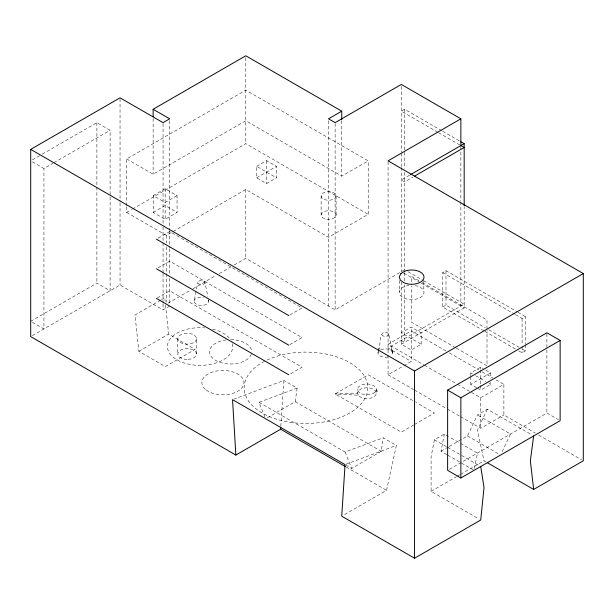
<?xml version="1.0" encoding="UTF-8"?>
<svg xmlns="http://www.w3.org/2000/svg" width="614" height="614" viewBox="0 0 614 614"><rect width="100%" height="100%" fill="white"/><g stroke="black" fill="none" stroke-linecap="round" stroke-linejoin="round"><path stroke-width="0.46" stroke-dasharray="3.07 2.3" d="M280.821 426.339L283.898 380.465L234.318 398.993M267.282 417.812L295.227 401.679L297.13 388.109L283.898 380.465M345.882 465.09L351.668 468.428L381.263 451.351L383.167 437.782L396.398 445.419L386.521 490.34L343.372 515.253M205.068 282.455C204.424 285.333 199.734 285.188 198.046 283.369L197.762 282.555C198.721 279.831 203.15 279.877 204.861 281.849L207.854 296.593M378.485 350.778L378.968 347.992L378.516 350.533M448.458 436.431L444.321 434.044L434.397 439.777L431.089 456.969L431.089 491.353L479.081 519.068M446.808 454.583L441.013 451.236L444.321 434.044M474.453 468.536L477.416 453.147L449.287 436.907M208.468 299.716L208.775 301.274L208.215 302.894C204.715 306.386 198.145 306.378 194.653 302.894L194.093 301.274L197.762 282.555M388.079 356.941C384.748 357.624 380.903 357.179 378.485 354.654L377.932 353.027L378.232 351.469M378.385 350.694C381.171 346.818 377.986 326.732 388.654 333.502L392.607 353.027L391.248 355.337M194.093 301.274L194.653 299.655C196.871 297.253 200.44 296.731 203.541 297.276M187.124 359.413A9.356 5.403 0 0 1 177.768 354.009L178.482 351.945A9.356 5.403 0 0 1 193.748 350.187A9.356 5.403 0 0 1 190.708 358.998L187.124 359.413M321.122 215.053L321.69 213.396A7.491 4.321 0 0 1 332.773 211.454A7.491 4.321 0 0 1 333.909 218.108L331.476 219.044A7.491 4.321 0 0 1 321.122 215.053L321.122 195.943M378.485 351.408L377.932 353.027M388.938 334.315C388.033 337.186 382.338 337.216 381.632 334.216M449.287 446.462L467.484 435.955L477.416 414.941L487.339 409.208L532.008 434.996M487.339 409.208L477.416 430.222L484.032 460.792L486.511 462.227M502.16 451.697L510.503 434.044L477.416 414.941M32.358 159.893L41.453 154.644M42.282 154.168L96.882 122.647L110.113 130.283L110.113 195.237M32.358 161.804L43.939 168.497L53.034 163.24M53.863 162.764L110.113 130.283M126.661 205.751L126.661 158.942L245.784 90.166L368.216 160.853L368.216 214.347L328.505 237.273L245.784 189.511L172.158 232.015M126.661 158.942L153.132 174.222L245.784 120.735L341.745 176.134L368.216 160.853M153.239 195.605L165.151 188.728L177.062 195.605L177.062 212.421L165.151 219.298L153.239 212.421L153.239 195.605L165.151 202.482L177.062 195.605M126.661 206.703L126.661 212.436L131.626 209.566M132.447 209.09L245.784 143.661L368.216 214.347M153.239 212.421L165.151 205.544L177.062 212.421M256.629 166.348L266.56 160.622L276.484 166.348L276.484 177.814L266.56 183.548L256.629 177.814L256.629 166.348L276.484 177.814M256.629 177.814L276.484 166.348M158.097 238.224L169.679 231.539L302.034 307.952L289.631 315.12M126.661 212.436L166.371 235.362L171.329 232.491M30.7 321.329L96.882 283.123L110.113 290.76L110.113 196.196M441.842 130.759L404.618 109.269L401.303 111.18L437.705 132.194M32.358 335.658L120.045 285.034L163.063 309.87L169.679 306.048M158.097 267.834L169.679 261.15L302.034 337.57L289.631 344.73M157.268 297.928L169.679 290.76L302.034 367.18L289.631 374.34M160.63 300.162L134.98 314.967L138.871 351.3L165.343 366.589L195.122 349.397L168.65 334.108L165.542 305.043M161.451 299.678L164.767 297.775L165.151 301.405M167.975 303.209L190.517 290.192M192.95 288.787L216.067 275.44M219.367 273.537L230.925 266.867M234.226 264.956L245.784 258.287L335.129 309.87L404.618 269.746M409.576 175.182L401.303 179.956L404.618 181.867L412.884 177.093M138.871 351.3L168.65 334.108M484.032 330.877L442.671 307L442.671 272.608L445.979 270.705L517.157 311.797M442.671 307L445.979 305.089L485.497 327.907M421.158 344.254L421.158 332.788L411.234 327.062L401.303 332.788L421.158 344.254L411.234 349.988L401.303 344.254L401.303 282.164M401.303 344.254L464.176 307.959L464.176 206.703M388.071 161.804L388.071 374.824L402.961 366.228M403.789 365.744L411.234 361.446L411.234 327.062M515.468 314.644L522.084 318.459L525.392 316.555L525.392 344.254M470.792 375.776L470.792 372.913L480.724 367.18L483.203 368.615M518.776 350.939L522.084 352.85L525.392 350.939L525.392 345.206M476.587 387.718L470.792 384.372L490.647 372.913L484.032 369.091M413.713 424.972L401.303 432.133L335.129 393.927L368.216 374.824L415.371 402.047M414.542 424.489L434.397 413.03L416.2 402.523M477.416 388.194L480.724 390.105L490.647 384.372L490.647 382.461M457.56 384.372L480.724 397.749L503.887 384.372L503.887 414.941L535.316 433.093M441.013 451.236L448.458 446.938M460.554 416.668L480.724 428.311L503.887 414.941M449.287 469.388L546.897 413.03L558.479 419.715M431.089 491.353L456.478 476.702M457.3 476.218L459.779 474.791M460.607 474.315L484.032 460.792M380.672 349.803C384.31 348.207 389.184 348.414 392.047 351.408L392.607 353.027M264.941 417.036L259.024 402.354L297.13 388.109M259.024 402.354L345.053 452.019L383.167 437.782M345.935 464.276L396.398 445.419M375.591 391.126L377.426 390.773L376.305 393.19A9.356 5.403 0 0 1 368.768 398.494A9.356 5.403 0 0 1 358.3 395.262L335.129 393.927L357.586 393.19A9.356 5.403 0 0 1 365.115 387.894A9.356 5.403 0 0 1 375.591 391.126L376.305 393.19L376.305 389.368A9.356 5.403 0 0 0 362.268 384.694A9.356 5.403 0 0 0 362.268 394.05A9.356 5.403 0 0 0 376.305 389.368M442.671 131.243L460.039 141.266M438.534 132.67L460.868 145.572L460.868 200.97M517.986 312.273L525.392 316.555M442.671 272.608L514.639 314.161M407.926 271.657L422.816 280.253M423.645 280.736L464.176 304.137L388.071 348.077L411.234 361.446M419.024 280.744L411.564 276.43L411.564 285.026M422.34 282.655L487.009 319.994L487.009 329.541M403.789 273.092L420.329 282.647M421.158 283.123L464.176 307.959M488.79 329.81L518.937 347.217M522.169 349.074L525.392 350.939M484.86 331.36L515.468 349.028M455.504 347.654L411.564 322.281L411.564 285.986M456.332 348.13L487.009 365.844L487.009 330.501M446.102 351.016L411.234 330.885L388.071 344.254L423.645 364.793M449.371 352.897L478.859 369.927M482.151 371.823L492.858 378.009M496.005 379.828L503.887 384.372M470.792 372.913L472.45 373.865M475.758 375.776L485.682 381.509M488.997 383.42L490.647 384.372M401.303 340.432L404.618 342.343L404.618 285.034M424.466 365.269L456.732 383.896M538.631 434.996L581.642 459.832M388.071 374.824L413.606 389.56M414.427 390.036L446.555 408.586M447.376 409.062L459.732 416.192M467.484 435.955L499.75 454.583M434.397 439.777L446.808 446.938M447.629 447.414L479.895 466.041M447.629 455.058L473.279 469.863M295.227 401.679L381.263 451.351M346.281 467.108L386.521 490.34M32.358 322.281L43.939 328.974L43.939 168.497M345.053 452.019L351.668 468.428M208.775 301.274L208.353 300.062M358.3 395.262L357.586 393.19L357.586 389.368M392.323 352.221L391.563 347.992L392.377 352.628M546.897 333.747L546.897 413.03M522.084 318.459L522.084 345.206M522.084 346.166L522.084 352.85M490.647 372.913L490.647 378.638M480.724 367.18L480.724 369.091M480.724 370.042L480.724 384.372M480.724 385.331L480.724 390.105M480.724 397.749L480.724 428.311M470.792 376.735L470.792 384.372M460.868 201.929L460.868 306.048M445.979 270.705L445.979 305.089M423.821 280.636L423.821 291.143M404.618 109.269L404.618 151.297M404.618 152.257L404.618 168.497M404.618 172.311L404.618 271.657M404.618 272.616L404.618 281.212M401.303 86.344L401.303 152.257M401.303 153.208L401.303 166.586M401.303 167.538L401.303 271.657M399.254 280.544L399.254 292.003M341.745 120.735L341.745 176.134M336.096 195.943A7.491 4.321 0 0 1 324.867 199.688A7.491 4.321 0 0 1 324.867 192.205A7.491 4.321 0 0 1 336.096 195.943L336.096 215.053M335.129 123.598L335.129 309.87M328.505 120.735L328.505 306.048M266.56 160.622L266.56 183.548M245.784 57.685L245.784 143.661M245.784 189.511L245.784 258.287M196.488 338.728A9.356 5.403 0 0 1 182.45 343.403A9.356 5.403 0 0 1 182.45 334.047A9.356 5.403 0 0 1 196.488 338.728L196.488 354.009M177.768 338.728L177.768 354.009M169.679 120.735L169.679 229.628M169.679 230.58L169.679 247.78M169.679 248.731L169.679 274.527M169.679 278.342L169.679 305.089M166.371 235.362L166.371 242.998M166.371 246.82L166.371 272.616M166.371 273.568L166.371 302.226M165.151 188.728L165.151 219.298M163.063 123.598L163.063 225.806M163.063 226.766L163.063 272.616M163.063 273.568L163.063 303.178M163.063 304.137L163.063 309.87M153.132 118.525L153.132 174.222M120.045 98.762L120.045 201.929M120.045 202.881L120.045 285.034M96.882 122.647L96.882 283.123M266.929 360.126A61.807 35.681 0 0 1 366.911 381.908A61.807 35.681 0 0 1 284.658 421.304A61.807 35.681 0 0 1 266.046 360.548M251.264 354.201A21.06 12.157 0 0 1 229.383 363.972A21.06 12.157 0 0 1 209.62 352.804A21.06 12.157 0 0 1 226.044 339.964M230.603 339.672A21.06 12.157 0 0 1 251.663 351.83M232.399 343.771A32.665 18.857 0 0 1 201.76 365.361A32.665 18.857 0 0 1 167.453 345.697A32.665 18.857 0 0 1 204.631 327.853M212.59 329.104A32.665 18.857 0 0 1 230.265 339.312M415.125 285.571A12.395 7.161 0 0 1 421.557 296.716A12.395 7.161 0 0 1 401.218 296.324A12.395 7.161 0 0 1 408.916 285.449M206.212 390.036A21.06 12.157 0 0 0 242.376 387.288A21.06 12.157 0 0 0 220.173 370.58A21.06 12.157 0 0 0 206.212 390.036"/><path stroke-width="0.92" d="M153.132 116.675L153.132 109.269L169.679 118.824L163.063 122.647L120.045 97.81L30.7 149.386L30.7 336.61L235.86 455.058L280.629 429.209L280.759 427.298M533.666 435.955L530.358 460.792L533.666 489.45L583.3 460.792L583.3 273.568L388.071 160.853L460.868 118.824L460.868 145.572L464.176 147.475L414.542 176.134M153.132 109.269L245.784 55.774L341.745 111.18L341.745 119.776M341.745 111.18L328.505 118.824L335.129 122.647L401.303 84.433L460.868 118.824M410.405 174.706L464.176 143.661L464.176 205.744M30.7 149.386L414.542 370.994L583.3 273.568M447.629 390.105L546.897 332.788L560.137 340.432L560.137 420.667L460.868 477.984L447.629 470.339L447.629 390.105L460.868 397.742L560.137 340.432M235.86 455.058L232.545 399.653L345.053 464.614L341.745 516.19L414.542 558.226L480.724 520.012L484.032 487.539L480.724 466.517M460.868 141.75L464.176 143.661M156.44 239.176L288.803 315.596M156.44 268.794L288.803 345.206M487.339 462.703L533.666 489.45M156.44 298.404L288.803 374.816M280.629 429.209L345.475 466.648M460.868 397.742L460.868 477.984M414.542 370.994L414.542 558.226M401.019 273.453L399.254 276.722L400.32 280.091L403.981 282.785A12.395 7.161 0 0 0 420.39 282.21A12.395 7.161 0 0 0 421.388 272.739A12.395 7.161 0 0 0 405.209 271.027L401.019 273.453"/></g></svg>
